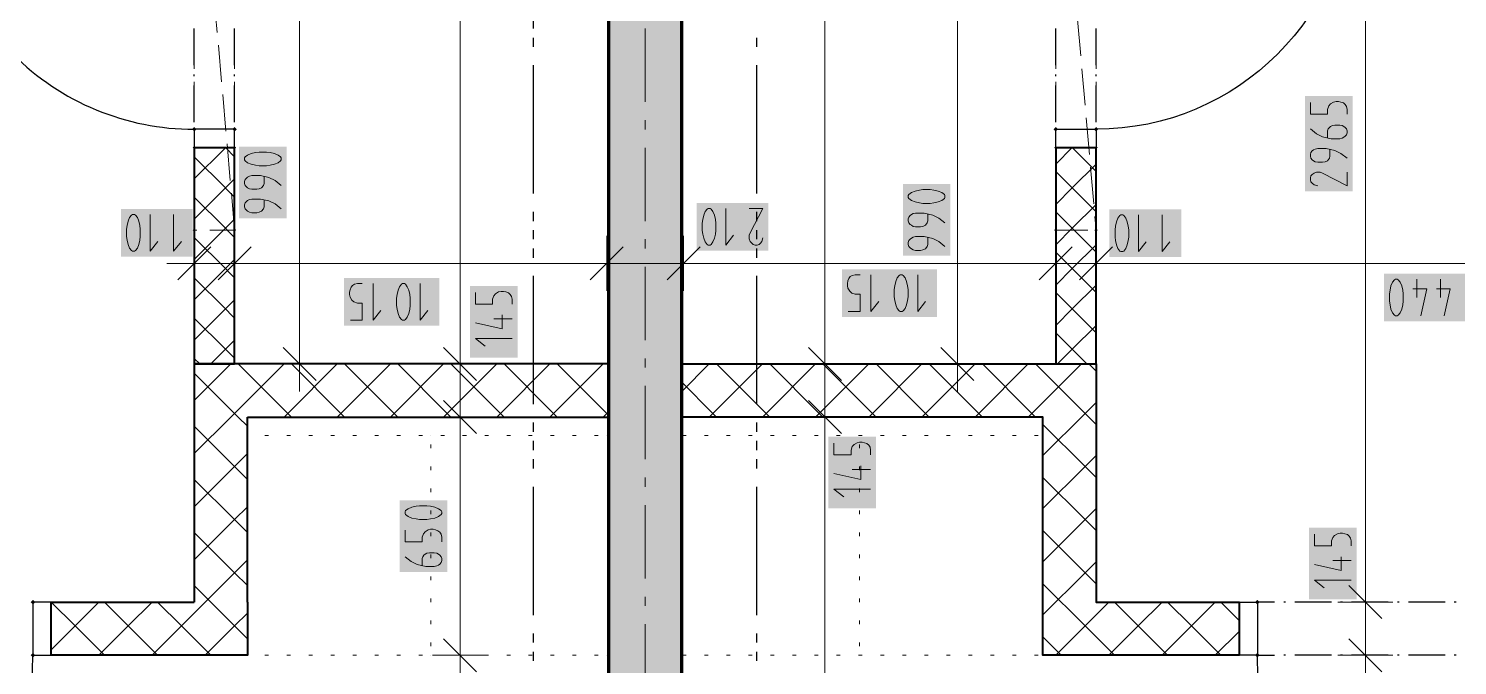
# Model space of a CAD drawing. Header units: millimetres. Extents: x 0 to 594, y 0 to 420.
# Drawn here: x 273.87 to 313.28, y 206.72 to 224.28 of the extents above; entities that cross this region are included whole.
import ezdxf

# ---------------------------------------------------------------- set-up
doc = ezdxf.new("R2010")
doc.units = ezdxf.units.MM
doc.header["$LTSCALE"] = 8
for name, color, linetype in [('PDF_Dvere', 7, 'Continuous'), ('PDF_Koty delkove', 7, 'Continuous'), ('PDF_Nabytek', 7, 'Continuous'), ('PDF_Osy hlavni', 7, 'Continuous'), ('PDF_Pozarni useky', 7, 'Continuous'), ('PDF_Preklady', 7, 'Continuous'), ('PDF_Pricky zdene', 7, 'Continuous'), ('PDF_Steny obvodove nosne', 7, 'Continuous')]:
    doc.layers.add(name, color=color, linetype=linetype)

msp = doc.modelspace()

# ---------------------------------------------------------------- linework, layer by layer
at = {"layer": 'PDF_Dvere', "lineweight": 25}
for points in [[(278.441, 227.971), (278.441, 228.58), (271.364, 228.58, 0.414214), (278.441, 221.503)], [(303.311, 227.971), (303.311, 228.58), (310.388, 228.58, -0.414213), (303.311, 221.503)], [(265.927, 206.995), (265.905, 206.995), (265.905, 198.908, 0.414213), (273.993, 206.995)], [(315.06, 206.995), (315.847, 206.995), (315.847, 198.908, -0.414214), (307.76, 206.995), (308.236, 206.995)]]:
    msp.add_lwpolyline(points, format="xyb", dxfattribs=at)
for points in [[(278.441, 223.27), (278.441, 224.281)], [(279.553, 223.27), (279.553, 224.281)], [(302.199, 223.27), (302.199, 224.281)], [(303.311, 223.27), (303.311, 224.281)], [(278.441, 222.966), (278.441, 223.017)], [(278.441, 221.703), (278.441, 222.714)], [(279.553, 222.966), (279.553, 223.017)], [(279.553, 221.703), (279.553, 222.714)], [(302.199, 222.966), (302.199, 223.017)], [(302.199, 221.703), (302.199, 222.714)], [(303.311, 222.966), (303.311, 223.017)], [(303.311, 221.703), (303.311, 222.714)], [(308.236, 208.461), (307.76, 208.461)], [(308.54, 208.461), (308.489, 208.461)], [(309.803, 208.461), (308.792, 208.461)], [(310.107, 208.461), (310.056, 208.461)], [(311.37, 208.461), (310.359, 208.461)], [(311.674, 208.461), (311.623, 208.461)], [(312.937, 208.461), (311.926, 208.461)], [(313.241, 208.461), (313.19, 208.461)], [(308.54, 206.995), (308.489, 206.995)], [(309.803, 206.995), (308.792, 206.995)], [(310.107, 206.995), (310.056, 206.995)], [(311.37, 206.995), (310.359, 206.995)], [(311.674, 206.995), (311.623, 206.995)], [(312.937, 206.995), (311.926, 206.995)], [(313.241, 206.995), (313.19, 206.995)]]:
    msp.add_lwpolyline(points, dxfattribs=at)
for points in [[(279.553, 220.997), (279.553, 221.503), (278.441, 221.503), (278.441, 220.997)], [(302.199, 220.997), (302.199, 221.503), (303.311, 221.503), (303.311, 220.997)], [(274.499, 208.461), (273.993, 208.461), (273.993, 206.995), (274.499, 206.995)], [(307.254, 208.461), (307.76, 208.461), (307.76, 206.995), (307.254, 206.995)]]:
    msp.add_lwpolyline(points, close=True, dxfattribs=at)
at = {"layer": 'PDF_Dvere', "lineweight": 25, "transparency": 33554559}
for points in [[(278.441, 221.44), (278.378, 221.503), (278.504, 221.503), (278.441, 221.566)], [(279.553, 221.44), (279.49, 221.503), (279.617, 221.503), (279.553, 221.566)], [(302.199, 221.44), (302.136, 221.503), (302.262, 221.503), (302.199, 221.566)], [(303.311, 221.44), (303.248, 221.503), (303.374, 221.503), (303.311, 221.566)], [(274.056, 208.461), (273.993, 208.398), (273.993, 208.525), (273.93, 208.461)], [(307.823, 208.461), (307.76, 208.398), (307.76, 208.525), (307.696, 208.461)], [(274.056, 206.995), (273.993, 206.932), (273.993, 207.059), (273.93, 206.995)], [(307.823, 206.995), (307.76, 206.932), (307.76, 207.059), (307.696, 206.995)]]:
    msp.add_solid(points, dxfattribs=at)
at = {"layer": 'PDF_Koty delkove', "lineweight": 18}
for points in [[(281.345, 215.033), (281.345, 225.041), (281.345, 236.566), (281.345, 238.437), (281.345, 241.166), (281.345, 243.694)], [(295.834, 154.678), (295.834, 158.52), (295.834, 177.255), (295.834, 212.435), (295.834, 213.567), (295.834, 215.033), (295.834, 217.041), (295.834, 236.566), (295.834, 243.694)], [(310.74, 158.52), (310.74, 197.784), (310.74, 206.995), (310.74, 208.461), (310.74, 238.437), (310.74, 241.166), (310.74, 243.694)], [(299.487, 215.033), (299.487, 225.041), (299.487, 236.566), (299.487, 238.437)], [(285.77, 206.995), (285.77, 210.324), (285.77, 213.567), (285.77, 215.033), (285.77, 236.566)], [(309.223, 222.242), (309.223, 221.918), (309.694, 221.918), (309.694, 222.053), (309.729, 222.147), (309.779, 222.201), (309.863, 222.255), (309.93, 222.268), (309.997, 222.268), (310.065, 222.255), (310.132, 222.228), (310.182, 222.187), (310.217, 222.134), (310.234, 222.053), (310.234, 221.918)], [(309.694, 221.27), (309.694, 221.458), (309.711, 221.513), (309.745, 221.553), (309.779, 221.58), (309.829, 221.607), (309.896, 221.62), (310.031, 221.62), (310.099, 221.607), (310.149, 221.58), (310.182, 221.553), (310.217, 221.513), (310.234, 221.458), (310.234, 221.405), (310.217, 221.351), (310.182, 221.31), (310.149, 221.283), (310.099, 221.256), (310.031, 221.242), (309.795, 221.242), (309.56, 221.296), (309.391, 221.377), (309.223, 221.513)], [(309.274, 220.905), (309.239, 220.865), (309.223, 220.81), (309.223, 220.757), (309.239, 220.703), (309.274, 220.662), (309.307, 220.635), (309.358, 220.608), (309.424, 220.594), (309.56, 220.594), (309.626, 220.608), (309.694, 220.635), (309.745, 220.703), (309.762, 220.757), (309.762, 220.946)], [(310.234, 220.703), (310.065, 220.838), (309.896, 220.919), (309.661, 220.972), (309.424, 220.972), (309.358, 220.959), (309.307, 220.932), (309.274, 220.905)], [(310.234, 220.324), (310.234, 219.946), (309.56, 220.297), (309.492, 220.324), (309.391, 220.324), (309.324, 220.297), (309.274, 220.257), (309.239, 220.216), (309.223, 220.162), (309.223, 220.109), (309.239, 220.054), (309.274, 220.014), (309.324, 219.973), (309.424, 219.946)], [(280.839, 219.956), (280.67, 220.092), (280.501, 220.173), (280.266, 220.226), (280.029, 220.226), (279.963, 220.212), (279.912, 220.186), (279.879, 220.159), (279.844, 220.119), (279.828, 220.064)], [(279.828, 220.064), (279.828, 220.011), (279.844, 219.956), (279.879, 219.916), (279.912, 219.889), (279.963, 219.862), (280.029, 219.848), (280.165, 219.848), (280.231, 219.862), (280.299, 219.889), (280.35, 219.956), (280.367, 220.011), (280.367, 220.2)], [(280.839, 219.308), (280.67, 219.444), (280.501, 219.525), (280.266, 219.578), (280.029, 219.578), (279.963, 219.564), (279.912, 219.538), (279.879, 219.511), (279.844, 219.47), (279.828, 219.416), (279.828, 219.363), (279.844, 219.308), (279.879, 219.268), (279.912, 219.241), (279.963, 219.214), (280.029, 219.2), (280.165, 219.2), (280.231, 219.214), (280.299, 219.241), (280.35, 219.308), (280.367, 219.363), (280.367, 219.551)], [(277.222, 219.153), (277.222, 218.142), (277.438, 218.411)], [(277.87, 219.153), (277.87, 218.142), (278.086, 218.411)], [(292.787, 218.496), (292.815, 218.614), (292.829, 218.714), (292.829, 218.916), (292.815, 219.017), (292.787, 219.136), (292.747, 219.237), (292.693, 219.304), (292.666, 219.322), (292.612, 219.322), (292.585, 219.304), (292.531, 219.237), (292.491, 219.136), (292.464, 219.017), (292.45, 218.916)], [(293.098, 219.322), (293.098, 218.311), (293.314, 218.58)], [(293.746, 219.322), (294.125, 219.322), (293.773, 218.647), (293.746, 218.58), (293.746, 218.479), (293.773, 218.412), (293.814, 218.361), (293.854, 218.327), (293.908, 218.311), (293.962, 218.311), (294.016, 218.327), (294.057, 218.361), (294.097, 218.412), (294.125, 218.512)], [(299.145, 218.921), (298.977, 219.056), (298.808, 219.137), (298.572, 219.191), (298.336, 219.191), (298.269, 219.177), (298.218, 219.15), (298.185, 219.123), (298.151, 219.083), (298.134, 219.029), (298.134, 218.975), (298.151, 218.921), (298.185, 218.88), (298.218, 218.854), (298.269, 218.826), (298.336, 218.812)], [(298.336, 218.812), (298.471, 218.812), (298.538, 218.826), (298.606, 218.854), (298.656, 218.921), (298.673, 218.975), (298.673, 219.164)], [(304.482, 219.139), (304.482, 218.128), (304.697, 218.397)], [(305.13, 219.139), (305.13, 218.128), (305.345, 218.397)], [(292.45, 218.916), (292.45, 218.714), (292.464, 218.614), (292.491, 218.496), (292.531, 218.395), (292.585, 218.327), (292.612, 218.311), (292.666, 218.311), (292.693, 218.327), (292.747, 218.395), (292.787, 218.496)], [(278.441, 218.564), (278.441, 217.805), (278.441, 217.047)], [(279.553, 218.564), (279.553, 217.805), (279.553, 217.047)], [(289.815, 218.564), (289.815, 217.805), (289.815, 217.047)], [(291.938, 218.564), (291.938, 217.805), (291.938, 217.047)], [(299.145, 218.273), (298.977, 218.408), (298.808, 218.489), (298.572, 218.543), (298.336, 218.543), (298.269, 218.529), (298.218, 218.502), (298.185, 218.475), (298.151, 218.435), (298.134, 218.381), (298.134, 218.327), (298.151, 218.273), (298.185, 218.232), (298.218, 218.206), (298.269, 218.178), (298.336, 218.164), (298.471, 218.164), (298.538, 218.178), (298.606, 218.206), (298.656, 218.273), (298.673, 218.327), (298.673, 218.516)], [(302.199, 218.564), (302.199, 217.805), (302.199, 217.047)], [(303.311, 218.564), (303.311, 217.805), (303.311, 217.047)], [(278.896, 218.26), (277.986, 217.35)], [(280.008, 218.26), (279.098, 217.35)], [(290.27, 218.26), (289.36, 217.35)], [(292.393, 218.26), (291.483, 217.35)], [(302.654, 218.26), (301.744, 217.35)], [(303.766, 218.26), (302.856, 217.35)], [(278.441, 217.805), (277.683, 217.805)], [(317.869, 217.805), (313.552, 217.805), (312.438, 217.805), (310.351, 217.805), (306.544, 217.805), (303.311, 217.805), (302.199, 217.805), (291.938, 217.805), (289.815, 217.805), (279.553, 217.805), (278.441, 217.805)], [(282.724, 217.01), (282.738, 217.078), (282.765, 217.145), (282.805, 217.195), (282.859, 217.23), (282.94, 217.247), (283.075, 217.247)], [(283.372, 217.247), (283.372, 216.236), (283.588, 216.505)], [(284.668, 217.247), (284.668, 216.236), (284.884, 216.505)], [(296.479, 216.48), (296.803, 216.48), (296.803, 216.951), (296.667, 216.951), (296.574, 216.985), (296.519, 217.036), (296.466, 217.12), (296.452, 217.186), (296.452, 217.254), (296.466, 217.322), (296.493, 217.389), (296.533, 217.439), (296.586, 217.473), (296.667, 217.491), (296.803, 217.491)], [(297.1, 217.491), (297.1, 216.48), (297.316, 216.749)], [(298.085, 217.305), (298.045, 217.406), (297.991, 217.473), (297.964, 217.491), (297.91, 217.491), (297.883, 217.473), (297.829, 217.406), (297.789, 217.305), (297.762, 217.186), (297.748, 217.085)], [(297.748, 217.085), (297.748, 216.883), (297.762, 216.783), (297.789, 216.665), (297.829, 216.564), (297.883, 216.496), (297.91, 216.48), (297.964, 216.48), (297.991, 216.496), (298.045, 216.564), (298.085, 216.665), (298.113, 216.783), (298.126, 216.883), (298.126, 217.085), (298.113, 217.186), (298.085, 217.305)], [(298.396, 217.491), (298.396, 216.48), (298.612, 216.749)], [(311.404, 216.963), (311.404, 216.76), (311.418, 216.66), (311.445, 216.542), (311.485, 216.441), (311.539, 216.373), (311.566, 216.357), (311.62, 216.357), (311.647, 216.373), (311.701, 216.441), (311.741, 216.542), (311.769, 216.66), (311.783, 216.76), (311.783, 216.963), (311.769, 217.064), (311.741, 217.182), (311.701, 217.283), (311.647, 217.351), (311.62, 217.368), (311.566, 217.368)], [(311.566, 217.368), (311.539, 217.351), (311.485, 217.283), (311.445, 217.182), (311.418, 217.064), (311.404, 216.963)], [(312.16, 217.368), (312.16, 216.863)], [(312.808, 217.368), (312.808, 216.863)], [(282.751, 216.236), (283.075, 216.236), (283.075, 216.707), (282.94, 216.707), (282.846, 216.741), (282.791, 216.792), (282.738, 216.876), (282.724, 216.942), (282.724, 217.01)], [(286.195, 217.003), (286.195, 216.679), (286.666, 216.679), (286.666, 216.814), (286.701, 216.908), (286.751, 216.962), (286.835, 217.016), (286.902, 217.03), (286.97, 217.03), (287.037, 217.016), (287.104, 216.989), (287.155, 216.949), (287.189, 216.895), (287.206, 216.814), (287.206, 216.679)], [(312.052, 217.098), (312.431, 217.098), (312.268, 216.357)], [(312.701, 217.098), (313.079, 217.098), (312.916, 216.357)], [(286.936, 216.382), (286.936, 216.003), (286.195, 216.166)], [(287.206, 216.274), (286.701, 216.274)], [(287.206, 215.733), (286.195, 215.733), (286.464, 215.518)], [(281.799, 214.578), (280.89, 215.488)], [(286.225, 214.578), (285.315, 215.488)], [(296.289, 214.578), (295.379, 215.488)], [(299.942, 214.578), (299.032, 215.488)], [(282.103, 215.033), (281.345, 215.033), (280.586, 215.033)], [(281.345, 215.033), (281.345, 214.274)], [(286.528, 215.033), (285.77, 215.033), (285.012, 215.033)], [(296.592, 215.033), (295.834, 215.033), (295.076, 215.033)], [(300.246, 215.033), (299.487, 215.033), (298.729, 215.033)], [(299.487, 215.033), (299.487, 214.274)], [(286.225, 213.112), (285.315, 214.022)], [(296.289, 213.112), (295.379, 214.022)], [(286.528, 213.567), (285.77, 213.567), (285.012, 213.567)], [(296.592, 213.567), (295.834, 213.567), (295.076, 213.567)], [(296.083, 212.846), (296.083, 212.522), (296.555, 212.522), (296.555, 212.657), (296.589, 212.751), (296.639, 212.805), (296.723, 212.859), (296.79, 212.872), (296.858, 212.872)], [(296.858, 212.872), (296.926, 212.859), (296.992, 212.832), (297.043, 212.791), (297.077, 212.738), (297.094, 212.657), (297.094, 212.522)], [(296.824, 212.224), (296.824, 211.846), (296.083, 212.009)], [(297.094, 212.117), (296.589, 212.117)], [(297.094, 211.576), (296.083, 211.576), (296.352, 211.361)], [(284.253, 210.444), (284.253, 210.12), (284.725, 210.12), (284.725, 210.255), (284.759, 210.349), (284.809, 210.403), (284.893, 210.457), (284.96, 210.47), (285.028, 210.47), (285.096, 210.457), (285.162, 210.43), (285.213, 210.389)], [(285.213, 210.389), (285.247, 210.336), (285.264, 210.255), (285.264, 210.12)], [(309.333, 210.336), (309.333, 210.012), (309.805, 210.012), (309.805, 210.148), (309.839, 210.242), (309.889, 210.296), (309.973, 210.349), (310.04, 210.363), (310.108, 210.363), (310.176, 210.349), (310.242, 210.323), (310.293, 210.282), (310.327, 210.229), (310.344, 210.148), (310.344, 210.012)], [(284.725, 209.472), (284.725, 209.66), (284.742, 209.715), (284.775, 209.755), (284.809, 209.782), (284.859, 209.809), (284.927, 209.822), (285.061, 209.822), (285.129, 209.809), (285.179, 209.782), (285.213, 209.755), (285.247, 209.715), (285.264, 209.66), (285.264, 209.607), (285.247, 209.553), (285.213, 209.512), (285.179, 209.485), (285.129, 209.458), (285.061, 209.444), (284.826, 209.444), (284.59, 209.498), (284.421, 209.579), (284.253, 209.715)], [(310.074, 209.715), (310.074, 209.337), (309.333, 209.5)], [(310.344, 209.607), (309.839, 209.607)], [(310.344, 209.067), (309.333, 209.067), (309.602, 208.852)], [(311.194, 208.006), (310.285, 208.916)], [(311.498, 208.461), (310.74, 208.461), (309.981, 208.461)], [(286.225, 206.541), (285.315, 207.45)], [(311.194, 206.541), (310.285, 207.45)], [(286.528, 206.995), (285.77, 206.995), (285.012, 206.995)], [(285.77, 206.995), (285.77, 206.237)], [(311.498, 206.995), (310.74, 206.995), (309.981, 206.995)]]:
    msp.add_lwpolyline(points, dxfattribs=at)
for points in [[(280.434, 220.874), (280.231, 220.874), (280.131, 220.861), (280.013, 220.834), (279.912, 220.793), (279.844, 220.74), (279.828, 220.712), (279.828, 220.659), (279.844, 220.631), (279.912, 220.578), (280.013, 220.537), (280.131, 220.51), (280.231, 220.496), (280.434, 220.496), (280.535, 220.51), (280.653, 220.537), (280.754, 220.578), (280.822, 220.631), (280.839, 220.659), (280.839, 220.712), (280.822, 220.74), (280.754, 220.793), (280.653, 220.834), (280.535, 220.861)], [(298.74, 219.839), (298.538, 219.839), (298.438, 219.825), (298.319, 219.798), (298.218, 219.758), (298.151, 219.704), (298.134, 219.677), (298.134, 219.623), (298.151, 219.596), (298.218, 219.542), (298.319, 219.502), (298.438, 219.474), (298.538, 219.46), (298.74, 219.46), (298.841, 219.474), (298.959, 219.502), (299.06, 219.542), (299.128, 219.596), (299.145, 219.623), (299.145, 219.677), (299.128, 219.704), (299.06, 219.758), (298.959, 219.798), (298.841, 219.825)], [(276.574, 218.748), (276.574, 218.545), (276.588, 218.445), (276.615, 218.327), (276.655, 218.226), (276.709, 218.158), (276.736, 218.142), (276.79, 218.142), (276.817, 218.158), (276.871, 218.226), (276.911, 218.327), (276.939, 218.445), (276.953, 218.545), (276.953, 218.748), (276.939, 218.849), (276.911, 218.967), (276.871, 219.068), (276.817, 219.136), (276.79, 219.153), (276.736, 219.153), (276.709, 219.136), (276.655, 219.068), (276.615, 218.967), (276.588, 218.849)], [(303.834, 218.734), (303.834, 218.532), (303.848, 218.432), (303.874, 218.313), (303.915, 218.212), (303.968, 218.145), (303.996, 218.128), (304.049, 218.128), (304.077, 218.145), (304.13, 218.212), (304.171, 218.313), (304.198, 218.432), (304.212, 218.532), (304.212, 218.734), (304.198, 218.835), (304.171, 218.953), (304.13, 219.054), (304.077, 219.122), (304.049, 219.139), (303.996, 219.139), (303.968, 219.122), (303.915, 219.054), (303.874, 218.953), (303.848, 218.835)], [(284.02, 216.841), (284.02, 216.639), (284.034, 216.539), (284.061, 216.421), (284.101, 216.32), (284.155, 216.252), (284.182, 216.236), (284.236, 216.236), (284.263, 216.252), (284.317, 216.32), (284.357, 216.421), (284.385, 216.539), (284.399, 216.639), (284.399, 216.841), (284.385, 216.942), (284.357, 217.061), (284.317, 217.162), (284.263, 217.23), (284.236, 217.247), (284.182, 217.247), (284.155, 217.23), (284.101, 217.162), (284.061, 217.061), (284.034, 216.942)], [(284.859, 211.118), (284.657, 211.118), (284.557, 211.105), (284.438, 211.078), (284.337, 211.037), (284.27, 210.984), (284.253, 210.956), (284.253, 210.903), (284.27, 210.875), (284.337, 210.822), (284.438, 210.781), (284.557, 210.754), (284.657, 210.74), (284.859, 210.74), (284.96, 210.754), (285.078, 210.781), (285.179, 210.822), (285.247, 210.875), (285.264, 210.903), (285.264, 210.956), (285.247, 210.984), (285.179, 211.037), (285.078, 211.078), (284.96, 211.105)]]:
    msp.add_lwpolyline(points, close=True, dxfattribs=at)
at = {"layer": 'PDF_Koty delkove', "color": 7, "lineweight": 18, "true_color": 0xffffff, "transparency": 33554559}
for points in [[(310.386, 219.794), (310.386, 222.42), (309.071, 219.794), (309.071, 222.42)], [(280.991, 219.048), (280.991, 221.026), (279.676, 219.048), (279.676, 221.026)], [(299.297, 218.013), (299.297, 219.99), (297.983, 218.013), (297.983, 219.99)], [(278.4, 219.305), (276.423, 219.305), (278.4, 217.99), (276.423, 217.99)], [(294.276, 219.473), (292.299, 219.473), (294.276, 218.159), (292.299, 218.159)], [(305.66, 219.291), (303.682, 219.291), (305.66, 217.977), (303.682, 217.977)], [(298.926, 217.642), (296.301, 217.642), (298.926, 216.328), (296.301, 216.328)], [(285.198, 217.398), (282.573, 217.398), (285.198, 216.084), (282.573, 216.084)], [(287.358, 215.203), (287.358, 217.181), (286.043, 215.203), (286.043, 217.181)], [(313.879, 217.52), (311.253, 217.52), (313.879, 216.205), (311.253, 216.205)], [(297.246, 211.046), (297.246, 213.024), (295.932, 211.046), (295.932, 213.024)], [(285.416, 209.292), (285.416, 211.27), (284.102, 209.292), (284.102, 211.27)], [(310.496, 208.537), (310.496, 210.515), (309.182, 208.537), (309.182, 210.515)]]:
    msp.add_solid(points, dxfattribs=at)
at = {"layer": 'PDF_Nabytek', "lineweight": 13}
for points in [[(279.907, 213.567), (279.907, 213.567)], [(279.907, 213.312), (279.907, 213.413)], [(292.01, 213.567), (291.938, 213.567)], [(291.938, 213.567), (291.938, 213.567)], [(292.617, 213.567), (292.516, 213.567)], [(293.224, 213.567), (293.122, 213.567)], [(293.83, 213.567), (293.729, 213.567)], [(294.437, 213.567), (294.336, 213.567)], [(295.043, 213.567), (294.942, 213.567)], [(295.65, 213.567), (295.549, 213.567)], [(296.256, 213.567), (296.155, 213.567)], [(296.863, 213.567), (296.762, 213.567)], [(297.47, 213.567), (297.369, 213.567)], [(298.076, 213.567), (297.975, 213.567)], [(298.683, 213.567), (298.582, 213.567)], [(299.289, 213.567), (299.188, 213.567)], [(299.896, 213.567), (299.795, 213.567)], [(300.503, 213.567), (300.401, 213.567)], [(301.109, 213.567), (301.008, 213.567)], [(301.716, 213.567), (301.615, 213.567)], [(301.845, 213.567), (301.845, 213.567)], [(301.845, 213.567), (301.845, 213.567)], [(301.845, 213.312), (301.845, 213.413)], [(279.907, 213.061), (279.907, 213.061)], [(279.907, 213.061), (279.907, 213.061)], [(279.907, 212.705), (279.907, 212.806)], [(280.485, 213.061), (280.384, 213.061)], [(280.485, 213.061), (280.384, 213.061)], [(281.092, 213.061), (280.991, 213.061)], [(281.092, 213.061), (280.991, 213.061)], [(281.699, 213.061), (281.597, 213.061)], [(281.699, 213.061), (281.597, 213.061)], [(282.305, 213.061), (282.204, 213.061)], [(282.305, 213.061), (282.204, 213.061)], [(282.912, 213.061), (282.811, 213.061)], [(282.912, 213.061), (282.811, 213.061)], [(283.518, 213.061), (283.417, 213.061)], [(283.518, 213.061), (283.417, 213.061)], [(284.125, 213.061), (284.024, 213.061)], [(284.125, 213.061), (284.024, 213.061)], [(284.731, 213.061), (284.63, 213.061)], [(284.731, 213.061), (284.63, 213.061)], [(284.962, 213.061), (284.962, 213.061)], [(284.962, 213.061), (284.962, 213.061)], [(284.962, 212.705), (284.962, 212.806)], [(284.962, 212.705), (284.962, 212.806)], [(285.338, 213.061), (285.237, 213.061)], [(285.338, 213.061), (285.237, 213.061)], [(285.945, 213.061), (285.843, 213.061)], [(285.945, 213.061), (285.843, 213.061)], [(286.551, 213.061), (286.45, 213.061)], [(286.551, 213.061), (286.45, 213.061)], [(287.158, 213.061), (287.057, 213.061)], [(287.158, 213.061), (287.057, 213.061)], [(287.764, 213.061), (287.663, 213.061)], [(287.764, 213.061), (287.663, 213.061)], [(288.371, 213.061), (288.27, 213.061)], [(288.371, 213.061), (288.27, 213.061)], [(288.977, 213.061), (288.876, 213.061)], [(288.977, 213.061), (288.876, 213.061)], [(289.584, 213.061), (289.483, 213.061)], [(289.584, 213.061), (289.483, 213.061)], [(289.815, 213.061), (289.815, 213.061)], [(289.815, 213.061), (289.815, 213.061)], [(292.01, 213.061), (291.938, 213.061)], [(291.938, 213.061), (291.938, 213.061)], [(292.01, 213.061), (291.938, 213.061)], [(291.938, 213.061), (291.938, 213.061)], [(292.617, 213.061), (292.516, 213.061)], [(292.617, 213.061), (292.516, 213.061)], [(293.224, 213.061), (293.122, 213.061)], [(293.224, 213.061), (293.122, 213.061)], [(293.83, 213.061), (293.729, 213.061)], [(293.83, 213.061), (293.729, 213.061)], [(294.437, 213.061), (294.336, 213.061)], [(294.437, 213.061), (294.336, 213.061)], [(295.043, 213.061), (294.942, 213.061)], [(295.043, 213.061), (294.942, 213.061)], [(295.65, 213.061), (295.549, 213.061)], [(295.65, 213.061), (295.549, 213.061)], [(296.256, 213.061), (296.155, 213.061)], [(296.256, 213.061), (296.155, 213.061)], [(296.863, 213.061), (296.762, 213.061)], [(296.863, 213.061), (296.762, 213.061)], [(296.79, 213.061), (296.79, 213.061)], [(296.79, 213.061), (296.79, 213.061)], [(296.79, 212.705), (296.79, 212.806)], [(296.79, 212.705), (296.79, 212.806)], [(297.47, 213.061), (297.369, 213.061)], [(297.47, 213.061), (297.369, 213.061)], [(298.076, 213.061), (297.975, 213.061)], [(298.076, 213.061), (297.975, 213.061)], [(298.683, 213.061), (298.582, 213.061)], [(298.683, 213.061), (298.582, 213.061)], [(299.289, 213.061), (299.188, 213.061)], [(299.289, 213.061), (299.188, 213.061)], [(299.896, 213.061), (299.795, 213.061)], [(299.896, 213.061), (299.795, 213.061)], [(300.503, 213.061), (300.401, 213.061)], [(300.503, 213.061), (300.401, 213.061)], [(301.109, 213.061), (301.008, 213.061)], [(301.109, 213.061), (301.008, 213.061)], [(301.716, 213.061), (301.615, 213.061)], [(301.716, 213.061), (301.615, 213.061)], [(301.845, 213.061), (301.845, 213.061)], [(301.845, 213.061), (301.845, 213.061)], [(301.845, 212.705), (301.845, 212.806)], [(279.907, 212.099), (279.907, 212.2)], [(284.962, 212.099), (284.962, 212.2)], [(284.962, 212.099), (284.962, 212.2)], [(296.79, 212.099), (296.79, 212.2)], [(296.79, 212.099), (296.79, 212.2)], [(301.845, 212.099), (301.845, 212.2)], [(279.907, 211.492), (279.907, 211.593)], [(284.962, 211.492), (284.962, 211.593)], [(284.962, 211.492), (284.962, 211.593)], [(296.79, 211.492), (296.79, 211.593)], [(296.79, 211.492), (296.79, 211.593)], [(301.845, 211.492), (301.845, 211.593)], [(279.907, 210.885), (279.907, 210.986)], [(284.962, 210.885), (284.962, 210.986)], [(284.962, 210.885), (284.962, 210.986)], [(296.79, 210.885), (296.79, 210.986)], [(296.79, 210.885), (296.79, 210.986)], [(301.845, 210.885), (301.845, 210.986)], [(279.907, 210.279), (279.907, 210.38)], [(284.962, 210.279), (284.962, 210.38)], [(284.962, 210.279), (284.962, 210.38)], [(296.79, 210.279), (296.79, 210.38)], [(296.79, 210.279), (296.79, 210.38)], [(301.845, 210.279), (301.845, 210.38)], [(279.907, 209.672), (279.907, 209.773)], [(284.962, 209.672), (284.962, 209.773)], [(284.962, 209.672), (284.962, 209.773)], [(296.79, 209.672), (296.79, 209.773)], [(296.79, 209.672), (296.79, 209.773)], [(301.845, 209.672), (301.845, 209.773)], [(279.907, 209.066), (279.907, 209.167)], [(284.962, 209.066), (284.962, 209.167)], [(284.962, 209.066), (284.962, 209.167)], [(296.79, 209.066), (296.79, 209.167)], [(296.79, 209.066), (296.79, 209.167)], [(301.845, 209.066), (301.845, 209.167)], [(279.907, 208.461), (279.907, 208.56)], [(279.907, 208.459), (279.907, 208.461)], [(279.907, 208.461), (279.907, 208.461)], [(279.907, 208.461), (279.907, 208.461)], [(284.962, 208.459), (284.962, 208.56)], [(284.962, 208.459), (284.962, 208.56)], [(296.79, 208.459), (296.79, 208.56)], [(296.79, 208.459), (296.79, 208.56)], [(301.845, 208.459), (301.845, 208.461), (301.845, 208.56)], [(301.845, 208.461), (301.845, 208.461)], [(279.907, 207.852), (279.907, 207.954)], [(284.962, 207.852), (284.962, 207.954)], [(284.962, 207.852), (284.962, 207.954)], [(296.79, 207.852), (296.79, 207.954)], [(296.79, 207.852), (296.79, 207.954)], [(301.845, 207.852), (301.845, 207.954)], [(279.907, 207.246), (279.907, 207.347)], [(284.962, 207.246), (284.962, 207.347)], [(284.962, 207.246), (284.962, 207.347)], [(296.79, 207.246), (296.79, 207.347)], [(296.79, 207.246), (296.79, 207.347)], [(301.845, 207.246), (301.845, 207.347)], [(279.907, 206.995), (279.907, 206.995)], [(279.907, 206.995), (279.907, 206.995)], [(280.485, 206.995), (280.384, 206.995)], [(281.092, 206.995), (280.991, 206.995)], [(281.699, 206.995), (281.597, 206.995)], [(282.305, 206.995), (282.204, 206.995)], [(282.912, 206.995), (282.811, 206.995)], [(283.518, 206.995), (283.417, 206.995)], [(284.125, 206.995), (284.024, 206.995)], [(284.731, 206.995), (284.63, 206.995)], [(284.962, 206.995), (284.962, 206.995)], [(284.962, 206.995), (284.962, 206.995)], [(285.338, 206.995), (285.237, 206.995)], [(285.945, 206.995), (285.844, 206.995)], [(286.551, 206.995), (286.45, 206.995)], [(287.158, 206.995), (287.057, 206.995)], [(287.764, 206.995), (287.663, 206.995)], [(288.371, 206.995), (288.27, 206.995)], [(288.977, 206.995), (288.876, 206.995)], [(289.584, 206.995), (289.483, 206.995)], [(289.815, 206.995), (289.815, 206.995)], [(292.01, 206.995), (291.938, 206.995)], [(291.938, 206.995), (291.938, 206.995)], [(292.617, 206.995), (292.516, 206.995)], [(293.224, 206.995), (293.122, 206.995)], [(293.83, 206.995), (293.729, 206.995)], [(294.437, 206.995), (294.336, 206.995)], [(295.043, 206.995), (294.942, 206.995)], [(295.65, 206.995), (295.549, 206.995)], [(296.256, 206.995), (296.155, 206.995)], [(296.863, 206.995), (296.762, 206.995)], [(296.79, 206.995), (296.79, 206.995)], [(296.79, 206.995), (296.79, 206.995)], [(297.47, 206.995), (297.369, 206.995)], [(298.076, 206.995), (297.975, 206.995)], [(298.683, 206.995), (298.582, 206.995)], [(299.289, 206.995), (299.188, 206.995)], [(299.896, 206.995), (299.795, 206.995)], [(300.503, 206.995), (300.401, 206.995)], [(301.109, 206.995), (301.008, 206.995)], [(301.716, 206.995), (301.615, 206.995)], [(301.845, 206.995), (301.845, 206.995)], [(301.845, 206.995), (301.845, 206.995)]]:
    msp.add_lwpolyline(points, dxfattribs=at)
at = {"layer": 'PDF_Osy hlavni', "lineweight": 18}
for points in [[(290.876, 222.259), (290.876, 224.281)], [(290.876, 221.5), (290.876, 221.753)], [(290.876, 218.973), (290.876, 220.995)], [(290.876, 218.215), (290.876, 218.468)], [(290.876, 215.687), (290.876, 217.709)], [(290.876, 214.929), (290.876, 215.182)], [(290.876, 212.402), (290.876, 214.424)], [(290.876, 211.644), (290.876, 211.896)], [(290.876, 209.116), (290.876, 211.138)], [(290.876, 208.358), (290.876, 208.611)], [(290.876, 205.831), (290.876, 207.852)]]:
    msp.add_lwpolyline(points, dxfattribs=at)
at = {"layer": 'PDF_Pozarni useky', "lineweight": 30}
for points in [[(287.793, 224.281), (287.793, 224.533)], [(287.793, 223.775), (287.793, 224.028)], [(293.96, 223.775), (293.96, 224.028)], [(287.793, 219.731), (287.793, 223.27)], [(293.96, 219.732), (293.96, 223.27)], [(287.793, 218.973), (287.793, 219.226)], [(293.96, 218.973), (293.96, 219.226)], [(287.793, 218.468), (287.793, 218.72)], [(293.96, 218.468), (293.96, 218.721)], [(287.793, 217.962), (287.793, 218.215)], [(293.96, 217.962), (293.96, 218.215)], [(287.793, 213.918), (287.793, 217.457)], [(293.96, 213.919), (293.96, 217.457)], [(287.793, 213.16), (287.793, 213.413)], [(293.96, 213.16), (293.96, 213.413)], [(287.793, 212.655), (287.793, 212.907)], [(293.96, 212.655), (293.96, 212.908)], [(287.793, 212.149), (287.793, 212.402)], [(293.96, 212.149), (293.96, 212.402)], [(287.793, 208.105), (287.793, 211.644)], [(293.96, 208.105), (293.96, 211.644)], [(287.793, 207.347), (287.793, 207.6)], [(293.96, 207.347), (293.96, 207.6)], [(287.793, 206.841), (287.793, 207.094)], [(293.96, 206.842), (293.96, 207.094)]]:
    msp.add_lwpolyline(points, dxfattribs=at)
at = {"layer": 'PDF_Preklady', "lineweight": 18}
for points in [[(279.074, 224.171), (278.985, 225.178)], [(302.888, 223.527), (302.8, 224.534)], [(278.441, 223.169), (278.441, 224.18)], [(279.553, 223.169), (279.553, 224.18)], [(302.199, 223.169), (302.199, 224.18)], [(303.311, 223.169), (303.311, 224.18)], [(279.194, 222.812), (279.105, 223.819)], [(303.008, 222.167), (302.919, 223.174)], [(278.441, 221.804), (278.441, 222.815)], [(279.553, 221.804), (279.553, 222.815)], [(302.199, 221.804), (302.199, 222.815)], [(303.311, 221.804), (303.311, 222.815)], [(279.313, 221.452), (279.225, 222.459)], [(303.128, 220.808), (303.039, 221.815)], [(278.441, 220.997), (278.441, 221.45)], [(279.433, 220.093), (279.344, 221.1)], [(279.553, 220.997), (279.553, 221.45)], [(302.199, 220.997), (302.199, 221.45)], [(303.311, 220.997), (303.311, 221.45)], [(278.441, 220.439), (278.441, 220.997)], [(279.553, 220.439), (279.553, 220.997)], [(302.199, 220.439), (302.199, 220.997)], [(303.311, 220.439), (303.311, 220.997)], [(303.247, 219.448), (303.159, 220.455)], [(278.441, 219.074), (278.441, 220.085)], [(279.553, 219.074), (279.553, 220.085)], [(302.199, 219.074), (302.199, 220.085)], [(303.311, 219.074), (303.311, 220.085)], [(279.552, 218.733), (279.464, 219.74)], [(278.514, 218.723), (278.441, 218.723)], [(279.553, 218.723), (278.868, 218.723)], [(303.08, 218.723), (302.199, 218.723)], [(303.311, 218.723), (303.278, 219.096)]]:
    msp.add_lwpolyline(points, dxfattribs=at)
at = {"layer": 'PDF_Preklady', "lineweight": 18, "transparency": 33554559}
for points in [[(278.441, 220.952), (278.396, 220.997), (278.487, 220.997), (278.441, 221.043)], [(278.441, 220.952), (278.396, 220.997), (278.487, 220.997), (278.441, 221.043)], [(279.553, 220.952), (279.508, 220.997), (279.599, 220.997), (279.553, 221.043)], [(279.553, 220.952), (279.508, 220.997), (279.599, 220.997), (279.553, 221.043)], [(302.199, 220.952), (302.154, 220.997), (302.244, 220.997), (302.199, 221.043)], [(302.199, 220.952), (302.154, 220.997), (302.244, 220.997), (302.199, 221.043)], [(303.311, 220.952), (303.266, 220.997), (303.357, 220.997), (303.311, 221.043)], [(303.311, 220.952), (303.266, 220.997), (303.357, 220.997), (303.311, 221.043)], [(278.441, 218.677), (278.396, 218.723), (278.487, 218.723), (278.441, 218.768)], [(278.487, 218.723), (278.441, 218.677), (278.441, 218.768), (278.396, 218.723)], [(279.557, 218.677), (279.508, 218.719), (279.599, 218.727), (279.549, 218.768)], [(279.599, 218.723), (279.553, 218.677), (279.553, 218.768), (279.508, 218.723)], [(279.553, 218.677), (279.508, 218.723), (279.599, 218.723), (279.553, 218.768)], [(302.199, 218.677), (302.154, 218.723), (302.244, 218.723), (302.199, 218.768)], [(302.244, 218.723), (302.199, 218.677), (302.199, 218.768), (302.154, 218.723)], [(303.315, 218.677), (303.266, 218.719), (303.356, 218.727), (303.307, 218.768)], [(303.357, 218.723), (303.311, 218.677), (303.311, 218.768), (303.266, 218.723)], [(303.311, 218.677), (303.266, 218.723), (303.357, 218.723), (303.311, 218.768)]]:
    msp.add_solid(points, dxfattribs=at)
at = {"layer": 'PDF_Pricky zdene', "lineweight": 9}
for points in [[(279.301, 220.997), (279.271, 220.968), (278.441, 220.138)], [(279.553, 219.633), (279.324, 219.862), (279.301, 219.885), (278.441, 220.745)], [(279.553, 220.745), (279.301, 220.997)], [(279.301, 220.997), (279.301, 220.997)], [(279.301, 220.997), (279.301, 220.997)], [(302.654, 220.997), (302.199, 220.542)], [(303.311, 220.34), (302.654, 220.997)], [(302.654, 220.997), (302.654, 220.997)], [(302.654, 220.997), (302.654, 220.997)], [(303.311, 220.542), (302.654, 219.885), (302.199, 219.43)], [(303.311, 219.228), (302.654, 219.885), (302.199, 220.34)], [(279.553, 220.138), (279.322, 219.906), (279.301, 219.885), (278.441, 219.026)], [(279.553, 218.521), (279.379, 218.695), (279.301, 218.773), (278.441, 219.633)], [(303.311, 219.43), (302.654, 218.773), (302.199, 218.318)], [(303.311, 218.116), (302.654, 218.773), (302.199, 219.228)], [(279.553, 219.026), (279.372, 218.845), (279.301, 218.773), (278.441, 217.914)], [(279.553, 217.408), (279.435, 217.527), (279.301, 217.661), (278.441, 218.521)], [(303.311, 218.318), (302.654, 217.661), (302.199, 217.206)], [(303.311, 217.004), (302.654, 217.661), (302.199, 218.116)], [(279.553, 217.914), (279.423, 217.783), (279.301, 217.661), (278.441, 216.802)], [(279.553, 216.296), (279.49, 216.359), (279.301, 216.549), (278.441, 217.408)], [(303.311, 217.206), (302.654, 216.549), (302.199, 216.094)], [(279.553, 216.802), (279.473, 216.722), (279.301, 216.549), (278.441, 215.69)], [(303.311, 215.892), (302.654, 216.549), (302.199, 217.004)], [(279.553, 215.184), (279.546, 215.192), (279.301, 215.437), (278.441, 216.296)], [(303.311, 216.094), (302.654, 215.437), (302.25, 215.033)], [(279.553, 215.69), (279.524, 215.66), (279.301, 215.437), (278.896, 215.033)], [(303.058, 215.033), (302.654, 215.437), (302.199, 215.892)], [(278.593, 215.033), (278.441, 215.184)], [(279.452, 215.033), (278.441, 214.022)], [(279.654, 213.567), (279.553, 213.668), (278.441, 214.78)], [(280.918, 215.033), (279.553, 213.668), (279.452, 213.567)], [(281.12, 213.567), (281.019, 213.668), (279.654, 215.033)], [(282.384, 215.033), (281.019, 213.668), (280.918, 213.567)], [(282.586, 213.567), (282.485, 213.668), (281.12, 215.033)], [(283.85, 215.033), (282.485, 213.668), (282.384, 213.567)], [(284.052, 213.567), (283.951, 213.668), (282.586, 215.033)], [(285.316, 215.033), (283.951, 213.668), (283.85, 213.567)], [(285.518, 213.567), (285.417, 213.668), (284.052, 215.033)], [(286.782, 215.033), (285.417, 213.668), (285.316, 213.567)], [(286.984, 213.567), (286.883, 213.668), (285.518, 215.033)], [(288.248, 215.033), (286.883, 213.668), (286.782, 213.567)], [(288.45, 213.567), (288.349, 213.668), (286.984, 215.033)], [(289.714, 215.033), (288.349, 213.668), (288.248, 213.567)], [(289.865, 213.617), (289.815, 213.668), (288.45, 215.033)], [(292.645, 215.033), (291.887, 214.275)], [(294.111, 215.033), (292.746, 213.668), (292.645, 213.567)], [(294.313, 213.567), (294.212, 213.668), (292.848, 215.033)], [(295.577, 215.033), (294.212, 213.668), (294.111, 213.567)], [(295.779, 213.567), (295.678, 213.668), (294.313, 215.033)], [(297.043, 215.033), (295.678, 213.668), (295.577, 213.567)], [(297.245, 213.567), (297.144, 213.668), (295.779, 215.033)], [(298.509, 215.033), (297.144, 213.668), (297.043, 213.567)], [(298.711, 213.567), (298.61, 213.668), (297.245, 215.033)], [(299.975, 215.033), (298.61, 213.668), (298.509, 213.567)], [(300.177, 213.567), (300.076, 213.668), (298.711, 215.033)], [(301.441, 215.033), (300.076, 213.668), (299.975, 213.567)], [(301.643, 213.567), (301.542, 213.668), (300.177, 215.033)], [(302.907, 215.033), (301.542, 213.668), (301.441, 213.567)], [(302.704, 213.971), (301.643, 215.033)], [(303.311, 214.83), (303.109, 215.033)], [(292.848, 213.567), (292.746, 213.668), (291.887, 214.527)], [(289.865, 213.718), (289.815, 213.668), (289.714, 213.567)], [(303.311, 213.971), (303.008, 213.668), (301.845, 212.505)], [(303.311, 213.365), (303.008, 213.668), (302.704, 213.971)], [(303.311, 213.971), (303.311, 213.971)], [(279.452, 213.567), (278.441, 212.556)], [(279.907, 211.848), (279.553, 212.202), (278.441, 213.314)], [(279.907, 213.314), (279.654, 213.567)], [(303.311, 211.899), (303.008, 212.202), (301.845, 213.365)], [(279.907, 212.556), (279.553, 212.202), (278.441, 211.09)], [(303.311, 212.505), (303.008, 212.202), (301.845, 211.039)], [(279.907, 210.382), (279.553, 210.736), (278.441, 211.848)], [(303.311, 210.433), (303.008, 210.736), (301.845, 211.899)], [(279.907, 211.09), (279.553, 210.736), (278.441, 209.624)], [(303.311, 211.039), (303.008, 210.736), (301.845, 209.573)], [(303.311, 208.967), (303.008, 209.27), (301.845, 210.433)], [(279.907, 208.916), (279.553, 209.27), (278.441, 210.382)], [(279.907, 209.624), (279.553, 209.27), (278.745, 208.461)], [(303.311, 209.573), (303.008, 209.27), (301.845, 208.108)], [(278.896, 208.461), (278.441, 208.916)], [(303.311, 207.501), (303.008, 207.804), (301.845, 208.967)], [(275.964, 206.995), (275.156, 207.804), (274.499, 208.461)], [(275.813, 208.461), (275.156, 207.804), (274.499, 207.147)], [(277.279, 208.461), (276.622, 207.804), (275.813, 206.995)], [(277.43, 206.995), (276.622, 207.804), (275.964, 208.461)], [(278.745, 208.461), (278.087, 207.804), (277.279, 206.995)], [(278.896, 206.995), (278.087, 207.804), (277.43, 208.461)], [(279.907, 207.45), (279.553, 207.804), (278.896, 208.461)], [(303.665, 208.461), (303.311, 208.108)], [(305.131, 208.461), (304.474, 207.804), (303.665, 206.995)], [(305.282, 206.995), (304.474, 207.804), (303.817, 208.461)], [(306.597, 208.461), (305.94, 207.804), (305.131, 206.995)], [(305.94, 207.804), (305.282, 208.461)], [(307.254, 207.956), (306.748, 208.461)], [(279.907, 208.158), (279.553, 207.804), (278.745, 206.995)], [(303.311, 208.108), (303.008, 207.804), (302.199, 206.995)], [(306.748, 206.995), (305.94, 207.804)], [(302.351, 206.995), (301.845, 207.501)], [(303.817, 206.995), (303.311, 207.501)], [(307.254, 207.653), (306.597, 206.995)], [(305.282, 206.995), (305.282, 206.995)]]:
    msp.add_lwpolyline(points, dxfattribs=at)
at = {"layer": 'PDF_Pricky zdene', "lineweight": 40}
for points in [[(278.441, 220.997), (279.553, 220.997)], [(278.441, 220.997), (278.441, 218.723), (278.441, 215.033), (279.553, 215.033), (279.553, 218.723), (279.553, 220.997)], [(302.199, 220.997), (303.311, 220.997)], [(302.199, 220.997), (302.199, 218.723), (302.199, 215.033), (303.311, 215.033), (303.311, 218.723), (303.311, 220.997)], [(279.907, 213.567), (289.815, 213.567), (289.865, 213.567), (289.865, 215.033), (289.815, 215.033), (279.553, 215.033), (278.441, 215.033), (278.441, 213.567)], [(303.311, 213.971), (303.311, 208.461), (307.254, 208.461), (307.254, 206.995), (303.311, 206.995), (301.845, 206.995), (301.845, 213.567), (291.938, 213.567), (291.887, 213.567), (291.887, 215.033), (291.938, 215.033), (302.199, 215.033), (303.311, 215.033), (303.311, 213.971)], [(278.441, 213.567), (278.441, 208.461)], [(279.907, 208.461), (279.907, 213.567)], [(279.907, 208.461), (279.907, 206.995), (274.499, 206.995), (274.499, 208.461), (278.441, 208.461)]]:
    msp.add_lwpolyline(points, dxfattribs=at)
at = {"layer": 'PDF_Steny obvodove nosne', "lineweight": 70}
msp.add_lwpolyline([(291.887, 156.144), (291.887, 158.52), (291.887, 236.566), (291.887, 239.144), (289.865, 239.144), (289.865, 236.566), (289.865, 158.52), (289.865, 156.144)], close=True, dxfattribs=at)
at = {"layer": 'PDF_Steny obvodove nosne', "color": 9, "lineweight": 9, "true_color": 0xc0c0c0, "transparency": 33554559}
msp.add_solid([(291.887, 156.144), (291.887, 239.144), (289.865, 156.144), (289.865, 239.144)], dxfattribs=at)

doc.saveas('drawing.dxf')
